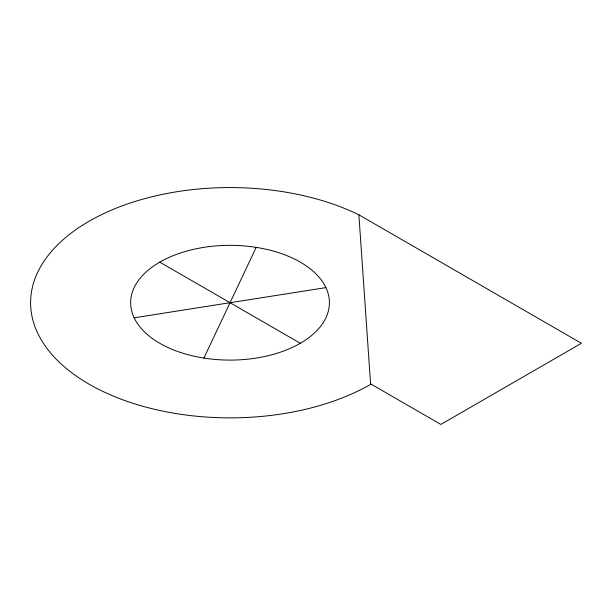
<?xml version="1.0" encoding="UTF-8"?>
<svg xmlns="http://www.w3.org/2000/svg" width="612" height="612" viewBox="0 0 612 612"><rect width="100%" height="100%" fill="white"/><g stroke="black" fill="none" stroke-linecap="round" stroke-linejoin="round"><path stroke-width="0.92" d="M203.895 358.066L256.191 247.363M134.166 317.812L325.921 287.617M358.877 214.812L581.4 343.286L440.854 424.43L370.589 383.854L358.877 214.812A199.443 115.148 0 0 0 81.419 225.927A199.443 115.148 0 0 0 92.978 386.363A199.443 115.148 0 0 0 371.071 384.137M159.77 262.143L300.316 343.286M180.356 352.405A99.374 57.375 0 0 0 329.417 302.718A99.374 57.375 0 0 0 180.356 253.024A99.374 57.375 0 0 0 180.356 352.405"/></g></svg>
